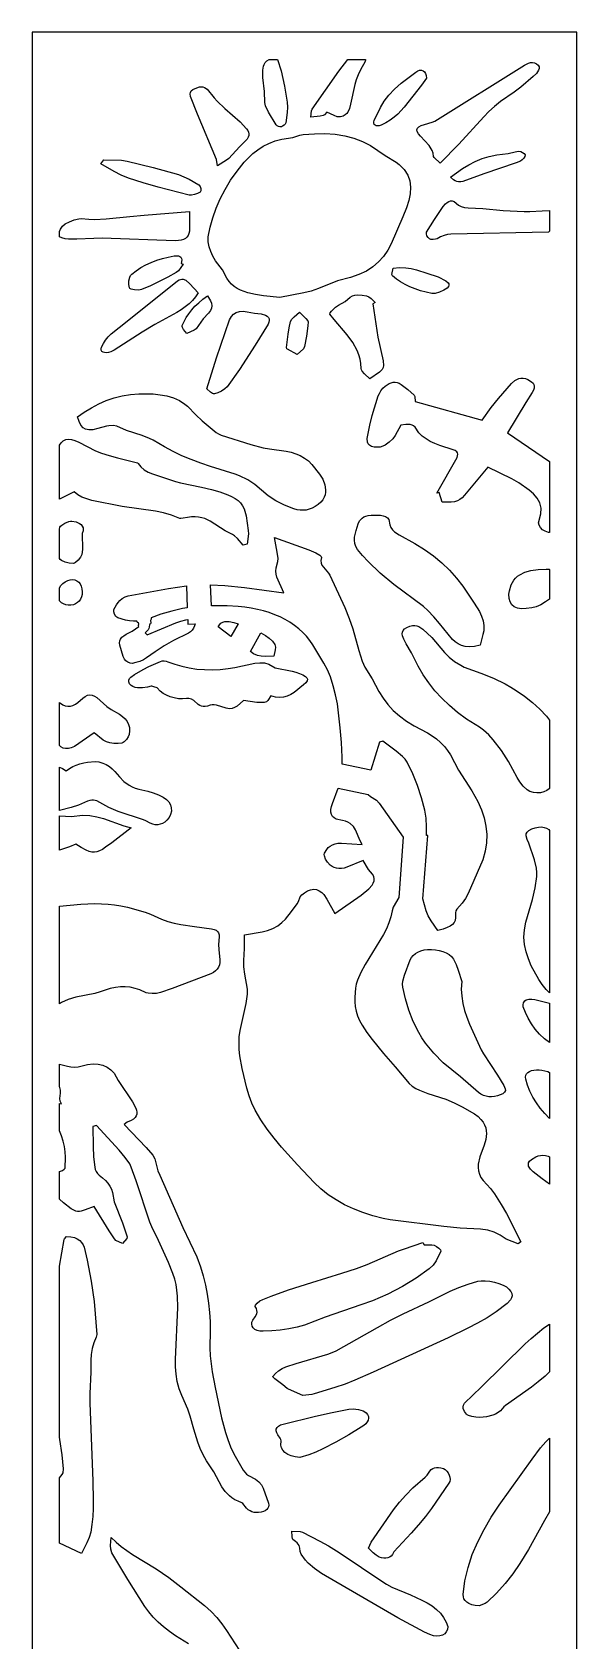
# Model space of a CAD drawing. Extents: x 0 to 400, y 0 to 2000.
# Drawn here: x 0 to 400, y 817 to 2000 of the extents above; entities that cross this region are included whole.
import ezdxf

# ---------------------------------------------------------------- set-up
doc = ezdxf.new("R2010")
doc.units = 0
doc.layers.add('CUT', color=1, linetype='Continuous')
doc.layers.add('OUTLINE', color=7, linetype='Continuous')

msp = doc.modelspace()

# ---------------------------------------------------------------- linework, layer by layer
at = {"layer": 'CUT'}
for points in [[(183.96, 1930.78), (182.99, 1930.39), (181.92, 1930.41), (180.79, 1930.73), (179.83, 1931.25), (179.23, 1931.89), (173.62, 1941.18), (171.45, 1945.92), (170.88, 1948.36), (170.64, 1956.29), (169.34, 1966.78), (169.37, 1972.13), (169.83, 1974.9), (170.34, 1976.27), (171.17, 1977.59), (172.42, 1978.84), (174.17, 1980), (180.22, 1980), (182.78, 1971.7), (185.35, 1960.2), (187.31, 1948.55), (187.48, 1944.81), (187.25, 1940.99), (186.26, 1933.25), (185.86, 1932.44), (185.01, 1931.54)], [(213.68, 1938.64), (211.45, 1938.18), (204.67, 1937.46), (205.09, 1942.09), (205.73, 1943.51), (225.22, 1971.22), (231.71, 1980), (244.91, 1980), (244.89, 1979.65), (244.55, 1978.35), (241.05, 1972.29), (239.31, 1968.66), (237.96, 1965.04), (236.91, 1961.43), (233.88, 1947.04), (233.09, 1943.99), (231.89, 1941.29), (230.98, 1940.14), (229.8, 1939.15), (228.28, 1938.37), (226.36, 1937.8), (225.24, 1937.7), (224.08, 1937.86), (221.67, 1938.69), (216.33, 1941.08), (214.58, 1939.11)], [(291.48, 1916.78), (285.27, 1923.46), (283.78, 1925.34), (282.87, 1926.92), (282.58, 1928.25), (282.93, 1929.39), (283.96, 1930.39), (285.69, 1931.31), (288.17, 1932.19), (293.7, 1933.72), (295.78, 1934.62), (361.63, 1975.72), (364.56, 1977.19), (366.04, 1977.62), (367.53, 1977.73), (369.02, 1977.46), (370.51, 1976.73), (371.67, 1975.7), (372.25, 1974.58), (372.33, 1973.4), (371.99, 1972.18), (370.38, 1969.72), (368.06, 1967.43), (358.85, 1959.57), (354, 1955.82), (344.01, 1948.94), (339.56, 1945.38), (335.47, 1941.68), (331.65, 1937.87), (313.47, 1917.79), (299.74, 1903.65), (295.21, 1907.79), (294.84, 1908.71), (294.55, 1911), (293.84, 1913.08)], [(253.7, 1931.05), (252.65, 1931.19), (251.8, 1931.57), (251.2, 1932.18), (250.88, 1932.99), (250.9, 1933.97), (251.29, 1935.1), (255.87, 1944.58), (258.55, 1949.23), (261.84, 1953.67), (266.18, 1958.15), (271.1, 1962.45), (281.73, 1970.69), (283.13, 1971.52), (284.51, 1971.95), (285.85, 1971.97), (287.06, 1971.59), (288.1, 1970.82), (288.91, 1969.67), (289.43, 1968.14), (289.6, 1966.24), (286.01, 1960.98), (273.11, 1944.96), (268.48, 1939.78), (265.94, 1937.42), (262.93, 1935.23), (259.65, 1933.27), (256.25, 1931.63), (254.91, 1931.19)], [(116.88, 1956.77), (118.04, 1957.76), (119.78, 1958.7), (122.85, 1959.7), (124.2, 1959.84), (125.43, 1959.76), (126.56, 1959.44), (128.51, 1958.14), (133.59, 1951.78), (135.91, 1949.2), (141.45, 1943.85), (152.77, 1933.97), (157.33, 1928.98), (158.29, 1927.75), (158.91, 1926.52), (159.19, 1925.27), (159.1, 1924.01), (158.67, 1922.71), (157.87, 1921.38), (156.71, 1920), (152.31, 1915.81), (144.36, 1907.19), (142.65, 1905.8), (136.02, 1901.65), (135.25, 1906.5), (121.37, 1939.62), (116.15, 1952.6), (115.91, 1954.68), (116.2, 1955.74)], [(242.53, 1919.67), (248.47, 1916.65), (259.21, 1909.31), (267.36, 1904.33), (269.64, 1902.64), (273.32, 1898.97), (275.87, 1894.97), (277.38, 1890.66), (277.95, 1886.07), (277.65, 1881.23), (276.59, 1876.18), (274.84, 1870.94), (272.2, 1864.3), (263.65, 1844.5), (261.13, 1839.63), (258.07, 1835.16), (254.45, 1831.12), (250.24, 1827.52), (245.43, 1824.39), (239.98, 1821.75), (233.87, 1819.6), (224.18, 1817.19), (210.25, 1811.48), (207.54, 1810.46), (204.8, 1809.65), (199.55, 1808.44), (181.97, 1804.91), (169.9, 1806.2), (163.94, 1807.1), (158.26, 1808.41), (153.03, 1810.34), (150.64, 1811.59), (148.42, 1813.06), (146.4, 1814.77), (144.6, 1816.76), (143.03, 1819.04), (139.73, 1825.18), (134.72, 1831.89), (132.63, 1835.39), (131.11, 1838.75), (129.86, 1842.26), (129.16, 1845.85), (129.27, 1849.47), (130.71, 1856.54), (132.65, 1863.57), (135.1, 1870.56), (138.08, 1877.49), (141.62, 1884.35), (145.73, 1891.14), (150.44, 1897.84), (155.78, 1904.43), (158.77, 1907.67), (162.06, 1910.73), (165.66, 1913.55), (169.59, 1916.08), (173.85, 1918.25), (178.47, 1920.02), (183.45, 1921.3), (191.37, 1922.54), (196.56, 1924.18), (199.14, 1924.72), (207.25, 1925.38), (215.02, 1925.45), (222.44, 1924.93), (229.51, 1923.81), (236.21, 1922.06)], [(115.18, 1880.29), (92.56, 1886.16), (81.49, 1889.3), (70.69, 1892.69), (65.28, 1894.9), (60.23, 1897.56), (50.42, 1903.19), (52.52, 1906.27), (65.71, 1905.82), (69.83, 1905.2), (88.76, 1900.59), (107.41, 1895.27), (111.47, 1893.77), (115.3, 1891.92), (122.43, 1887.66), (123.29, 1886.56), (123.75, 1884.96), (123.77, 1883.42), (123.31, 1882.48), (121.42, 1881.48), (119.19, 1880.68), (117, 1880.22)], [(361.82, 1908.66), (361.07, 1907.34), (359.94, 1906.1), (358.66, 1905.23), (355.39, 1903.89), (331.67, 1895.82), (316.41, 1890.34), (314.71, 1890.01), (313.2, 1889.95), (311.84, 1890.17), (310.59, 1890.65), (309.41, 1891.37), (307.16, 1893.49), (316.06, 1899.73), (320.67, 1902.5), (325.44, 1904.96), (330.43, 1907.04), (335.67, 1908.71), (341.22, 1909.89), (349.65, 1910.9), (354.78, 1912.15), (357.28, 1912.46), (358.78, 1912.24), (360.24, 1911.62), (361.4, 1910.74), (361.99, 1909.76)], [(305.05, 1851.16), (302.49, 1850.54), (299.95, 1849.57), (297.41, 1848.18), (296.15, 1847.73), (294.48, 1847.55), (292.88, 1847.64), (291.82, 1848.01), (290.77, 1849.09), (289.92, 1850.38), (289.5, 1851.72), (289.72, 1852.93), (292.47, 1857.67), (295.42, 1862.4), (301.78, 1871.76), (303.64, 1873.87), (304.77, 1874.78), (305.99, 1875.48), (307.27, 1875.89), (308.56, 1875.92), (309.84, 1875.49), (313, 1872.93), (315.18, 1871.84), (317.58, 1871.15), (320.14, 1870.77), (330.97, 1870.26), (346.01, 1868.96), (361.3, 1868.05), (365.62, 1868.09), (374.51, 1868.78), (380, 1868.98), (380, 1853.59), (379.6, 1853.49), (379.27, 1852.91), (307.6, 1851.5)], [(112.56, 1848.26), (111.15, 1847.52), (109.44, 1847.02), (107.43, 1846.75), (105.11, 1846.71), (51.39, 1848.45), (45.2, 1848.39), (32.74, 1847.81), (26.59, 1847.72), (24.2, 1848.02), (21.75, 1848.72), (20, 1849.59), (20, 1853.54), (20.76, 1855.18), (22.31, 1857.33), (24.26, 1859), (27.31, 1860.61), (30.78, 1861.95), (34.27, 1862.78), (35.88, 1862.93), (41.54, 1862.42), (45.78, 1862.29), (54.36, 1862.67), (71.76, 1864.55), (82.28, 1865.52), (115.53, 1868.17), (115.64, 1857.16), (115.44, 1853.71), (115.12, 1851.96), (114.54, 1850.48), (113.69, 1849.25)], [(75.08, 1810.55), (72.62, 1811.15), (71.81, 1811.56), (71.43, 1812.02), (71.01, 1814.54), (71.04, 1817.31), (71.7, 1819.93), (72.32, 1821.06), (73.16, 1822), (76.4, 1824.6), (79.87, 1826.92), (83.55, 1828.96), (87.42, 1830.75), (91.44, 1832.29), (95.6, 1833.59), (99.87, 1834.66), (104.23, 1835.52), (105.96, 1835.68), (107.35, 1835.54), (108.42, 1835.13), (109.18, 1834.48), (109.64, 1833.61), (109.81, 1832.56), (109.33, 1830.03), (110.86, 1829.49), (107.34, 1824.54), (105.8, 1823.33), (99.54, 1819.96), (86.78, 1813.62), (80.27, 1810.76), (79.22, 1810.48), (77.93, 1810.36)], [(302.3, 1810.29), (299.22, 1808.88), (296.09, 1807.98), (294.72, 1807.81), (293.57, 1807.88), (285.2, 1809.96), (281.24, 1811.25), (277.47, 1812.74), (273.9, 1814.44), (270.56, 1816.35), (267.48, 1818.5), (264.68, 1820.9), (264.24, 1821.94), (265.08, 1826.59), (269.87, 1826.96), (274.31, 1826.79), (278.45, 1826.21), (282.36, 1825.29), (289.79, 1822.9), (298.25, 1820.03), (303.82, 1817.29), (305.61, 1815.81), (306.06, 1814.96), (306.11, 1814.02), (305.68, 1813.01), (304.7, 1811.91)], [(90.01, 1785.04), (80.76, 1779.35), (60.18, 1766.25), (57.65, 1764.97), (55.98, 1764.48), (54.46, 1764.29), (53.12, 1764.39), (52.03, 1764.75), (51.22, 1765.36), (50.74, 1766.2), (50.65, 1767.25), (51, 1768.49), (52.27, 1771.04), (53.89, 1773.58), (55.84, 1775.98), (58.11, 1778.14), (69.76, 1787.62), (106.64, 1817.15), (107.83, 1817.84), (108.94, 1818.29), (109.97, 1818.49), (110.95, 1818.45), (112.78, 1817.72), (115.83, 1815), (122.01, 1808.49), (119.99, 1805.47), (117.7, 1802.75), (115.17, 1800.29), (112.41, 1798.04), (109.45, 1795.97), (106.31, 1794.03)], [(113.18, 1790.22), (115.02, 1793.04), (117.13, 1795.79), (119.55, 1798.48), (122.29, 1801.09), (125.38, 1803.63), (128.84, 1806.09), (131.04, 1802.43), (131.66, 1800.66), (131.89, 1798.9), (131.65, 1797.13), (130.89, 1795.32), (129.55, 1793.46), (125.51, 1789.31), (122.22, 1784.38), (120.35, 1782.01), (119.01, 1780.96), (113.67, 1778.44), (111.22, 1781.51), (110.3, 1783.01), (110.14, 1783.72), (110.25, 1784.41)], [(251.85, 1801.33), (250.27, 1800.23), (253.78, 1775.7), (257.74, 1758.39), (258.06, 1755.07), (257.8, 1753.43), (257.03, 1752), (255.15, 1750.15), (248.1, 1745.13), (243.95, 1748.9), (242.24, 1750.83), (241.75, 1751.83), (241.59, 1752.86), (241.47, 1756.37), (240.91, 1759.71), (239.98, 1762.91), (238.71, 1765.98), (235.39, 1771.83), (231.37, 1777.43), (221.7, 1788.83), (218.68, 1792.71), (218.8, 1793.65), (219.76, 1795.02), (222.66, 1797.81), (224.94, 1799.32), (229.79, 1802.12), (233.47, 1805.27), (235.24, 1806.24), (237.01, 1806.76), (238.78, 1806.91), (242.25, 1806.58), (245.55, 1806.07), (247.36, 1805.46), (248.92, 1804.23)], [(152.14, 1794.7), (154.84, 1794.85), (158.01, 1794.47), (163.27, 1793.31), (168.26, 1792.95), (171.42, 1791.9), (172.59, 1791.15), (173.45, 1790.25), (173.97, 1789.21), (174.12, 1788.04), (173.89, 1786.72), (173.25, 1785.27), (170.25, 1780.15), (163.87, 1770.01), (152.15, 1752.07), (143.23, 1739.38), (141.5, 1737.68), (139.12, 1736.15), (136.45, 1734.92), (133.79, 1734.13), (133.11, 1734.13), (132.39, 1734.39), (130.92, 1735.41), (128.38, 1737.69), (135.36, 1760.69), (145.03, 1788.42), (146.36, 1790.88), (147.96, 1792.74), (149.87, 1794)], [(201.49, 1776.61), (199.96, 1768.82), (199.15, 1767.33), (194.61, 1762.92), (187.42, 1766.87), (187.07, 1767.2), (186.72, 1768.13), (187.94, 1777.96), (188.7, 1782.63), (189.79, 1787.3), (190.77, 1789.02), (192.48, 1790.73), (196.43, 1794.14), (201.01, 1789.39), (202.4, 1787.73), (202.67, 1787.05), (202.5, 1784.06)], [(372.82, 1653.92), (370.91, 1657.35), (368.24, 1660.49), (364.98, 1663.4), (357.38, 1668.75), (352.18, 1671.76), (334.54, 1680.16), (317.55, 1659.54), (315.81, 1657.71), (314.13, 1656.35), (312.33, 1655.4), (310.29, 1654.8), (307.83, 1654.49), (301.09, 1654.54), (298.82, 1661.51), (297.11, 1661.06), (312.04, 1687.44), (312.67, 1689.79), (312.46, 1690.75), (311.84, 1691.6), (310.77, 1692.36), (309.22, 1693.06), (299.48, 1696.09), (295.84, 1697.51), (292.41, 1699.13), (289.25, 1700.99), (286.44, 1703.12), (284.01, 1705.57), (281.18, 1709.58), (280.15, 1710.48), (278.96, 1711.12), (277.62, 1711.51), (274.5, 1711.66), (270.84, 1711.15), (266.68, 1703.44), (264.83, 1701.05), (262.27, 1698.52), (259.21, 1696.35), (257.47, 1695.55), (255.56, 1695.01), (253.47, 1694.8), (251.2, 1694.98), (249.21, 1695.53), (247.79, 1696.37), (246.85, 1697.45), (246.31, 1698.68), (246.08, 1701.35), (247.89, 1710.99), (249.78, 1718.18), (254.19, 1732.57), (254.99, 1734.48), (256.16, 1736.4), (257.64, 1738.23), (259.36, 1739.88), (262.14, 1741.7), (263.61, 1742.28), (265.11, 1742.62), (266.62, 1742.68), (268.11, 1742.44), (269.58, 1741.89), (270.99, 1741.01), (275.91, 1737.2), (280.48, 1733.16), (281.04, 1732.19), (281.34, 1728.5), (330.45, 1714.66), (337.09, 1724.06), (342.45, 1730.8), (352, 1741.76), (354.56, 1744), (355.97, 1744.78), (357.44, 1745.31), (358.99, 1745.58), (360.59, 1745.57), (362.25, 1745.28), (363.95, 1744.67), (366.85, 1742.98), (367.84, 1742), (368.5, 1740.9), (368.8, 1739.69), (368.72, 1738.34), (368.23, 1736.85), (367.32, 1735.2), (362.51, 1727.68), (348.99, 1705.53), (380, 1684.39), (380, 1632.1), (379.1, 1632.23), (376.83, 1633.05), (374.85, 1634.24), (373.27, 1635.74), (372.24, 1637.47), (371.86, 1639.35), (373.67, 1645.95), (373.79, 1650.14)], [(205.73, 1650.04), (203.51, 1649.22), (201.27, 1648.7), (199.02, 1648.49), (196.76, 1648.57), (194.5, 1648.91), (192.25, 1649.52), (185.33, 1652.17), (179.02, 1655.37), (173.3, 1659.13), (163.53, 1667.43), (158.3, 1670.91), (152.37, 1673.85), (149.1, 1675.11), (130.91, 1680.7), (123.75, 1683.14), (116.76, 1685.77), (109.98, 1688.61), (103.42, 1691.7), (97.13, 1695.09), (88.79, 1700.18), (86.24, 1701.39), (80.73, 1703.45), (69.33, 1707.19), (62.27, 1710.26), (59.43, 1710.81), (56.34, 1710.72), (54.65, 1710.41), (48.28, 1708.55), (44.58, 1707.76), (41.61, 1707.57), (39.25, 1708.04), (37.37, 1709.2), (35.84, 1711.08), (34.55, 1713.74), (33.36, 1717.21), (38.28, 1720.74), (43.45, 1723.95), (48.84, 1726.79), (54.43, 1729.23), (60.2, 1731.23), (66.11, 1732.75), (72.14, 1733.75), (78.27, 1734.19), (83.49, 1734.22), (88.73, 1734.01), (93.9, 1733.49), (98.92, 1732.56), (103.7, 1731.16), (108.15, 1729.19), (112.18, 1726.58), (114.01, 1725.02), (120.09, 1718.65), (124.89, 1714.25), (135.06, 1705.76), (136.79, 1704.62), (138.83, 1703.69), (160.65, 1696.93), (169.61, 1694.5), (174.36, 1693.59), (186.56, 1691.97), (190.11, 1691.15), (193.57, 1690.07), (196.88, 1688.67), (199.99, 1686.93), (202.84, 1684.78), (205.39, 1682.2), (211.12, 1675.08), (213.37, 1671.34), (214.89, 1667.3), (215.5, 1663.6), (215.48, 1661.74), (215.17, 1659.9), (214.53, 1658.06), (213.5, 1656.25), (212.03, 1654.46), (210.07, 1652.7), (207.92, 1651.2)], [(46.49, 1692.29), (50.8, 1690.53), (56.58, 1688.7), (62.55, 1687.08), (77.37, 1683.39), (77.86, 1683.01), (79.77, 1680.38), (82.23, 1678.27), (85.1, 1676.59), (88.3, 1675.22), (105.37, 1669.57), (108.99, 1668.6), (124.32, 1665.63), (131.81, 1663.82), (137.81, 1661.99), (143.74, 1659.88), (146.5, 1658.66), (149, 1657.3), (151.18, 1655.77), (152.97, 1654.04), (154.48, 1651.91), (155.63, 1649.56), (157.08, 1644.43), (158.68, 1633.6), (158.83, 1631.2), (157.88, 1623.71), (154.97, 1622.86), (150.76, 1627.66), (148.49, 1629.85), (147.19, 1630.76), (141.79, 1633.45), (130.73, 1640.53), (126.7, 1642.38), (124.51, 1643.06), (122.18, 1643.52), (119.68, 1643.75), (116.99, 1643.69), (114.09, 1643.32), (110.95, 1642.61), (109.24, 1642.4), (108.4, 1642.48), (102.27, 1644.99), (96.53, 1646.67), (90.56, 1647.9), (66.15, 1651.29), (43.82, 1655.81), (40.01, 1656.83), (36.52, 1658.14), (33.44, 1659.82), (30.88, 1661.98), (20, 1656.67), (20, 1696.38), (21.24, 1698.1), (22.85, 1699.56), (24.62, 1700.45), (26.61, 1700.78), (28.85, 1700.56), (31.41, 1699.81), (34.33, 1698.54)], [(266.05, 1632.79), (269.63, 1630.38), (281.14, 1624.18), (288.22, 1619.71), (294.83, 1614.93), (300.94, 1609.83), (306.57, 1604.43), (311.71, 1598.72), (316.35, 1592.73), (324.58, 1580.3), (328.54, 1574.01), (330.12, 1570.73), (331.25, 1567.32), (331.79, 1563.76), (331.6, 1560.01), (331.06, 1557.25), (328.93, 1549.33), (324.79, 1548.43), (321.17, 1548.12), (318, 1548.36), (315.23, 1549.08), (312.8, 1550.22), (310.64, 1551.71), (308.71, 1553.51), (299.06, 1565.33), (294.96, 1570.13), (290.62, 1574.79), (287.32, 1577.75), (265.59, 1593.98), (255.52, 1602.27), (246.69, 1610.76), (242.64, 1615.19), (238.93, 1619.76), (237.65, 1621.91), (236.94, 1624.15), (236.7, 1626.46), (236.84, 1628.83), (237.92, 1633.66), (239.44, 1638.48), (240.49, 1640.81), (242.26, 1642.8), (243.48, 1643.6), (244.98, 1644.23), (246.78, 1644.68), (248.9, 1644.9), (253.66, 1645), (255.88, 1644.88), (257.89, 1644.55), (259.61, 1643.96), (260.96, 1643.04), (261.87, 1641.73), (262.6, 1637.77), (263.4, 1635.87), (264.57, 1634.23)], [(27.22, 1609.72), (24.17, 1610.48), (21.58, 1611.66), (20.59, 1612.39), (20, 1613.08), (20, 1634.61), (20.41, 1636.06), (20.84, 1636.79), (21.65, 1637.56), (24.04, 1639.08), (26.8, 1640.23), (28.08, 1640.54), (29.17, 1640.61), (32.17, 1640.07), (34.85, 1638.87), (35.93, 1638), (36.78, 1636.94), (37.33, 1635.69), (37.54, 1634.24), (37.45, 1633.34), (36.8, 1631.47), (36.97, 1619.61), (36.5, 1615.97), (35.57, 1613.96), (33.86, 1611.82), (31.9, 1610.13), (31, 1609.63), (30.22, 1609.44)], [(155.81, 1591.78), (184.7, 1587.87), (179.72, 1599.37), (179.18, 1601.5), (178.96, 1603.74), (179.15, 1606.14), (180.4, 1610.89), (180.56, 1613.13), (180.01, 1617.84), (177.87, 1628.53), (203.26, 1619.51), (208.31, 1617.16), (211.18, 1615.42), (212.24, 1614.5), (212.49, 1613.69), (211.98, 1611.6), (212.15, 1609.76), (212.85, 1608.11), (213.91, 1606.6), (217.7, 1602.29), (218.63, 1600.74), (229.59, 1577.06), (232.84, 1569.03), (235.42, 1561.26), (239.84, 1545.48), (242.39, 1537.67), (244.43, 1533.25), (249.62, 1524.69), (254.6, 1515.18), (257.67, 1510.32), (261.21, 1505.75), (265.23, 1501.44), (269.78, 1497.39), (274.88, 1493.6), (280.57, 1490.06), (290.43, 1484.88), (293.83, 1482.75), (297.04, 1480.39), (300.01, 1477.79), (302.72, 1474.97), (305.15, 1471.95), (307.25, 1468.73), (313.15, 1457.49), (322.93, 1442.19), (327.3, 1434.37), (329.91, 1428.42), (331.91, 1422.42), (333.25, 1416.36), (333.88, 1410.25), (333.75, 1404.07), (332.8, 1397.84), (330.97, 1391.56), (320.33, 1366.68), (318.3, 1363.09), (315.8, 1359.6), (311.86, 1355.18), (311.27, 1353.94), (310.94, 1352.64), (310.86, 1349.04), (310.56, 1347.07), (309.89, 1345.43), (308.76, 1344.03), (307.08, 1342.82), (304.77, 1341.72), (301.75, 1340.67), (297.94, 1339.6), (293.09, 1346.74), (290.88, 1350.37), (289.29, 1354.14), (286.94, 1362.78), (290.53, 1409.33), (289.49, 1409.41), (289.71, 1415.81), (289.41, 1422.06), (288.36, 1428.17), (285.93, 1437.17), (283.02, 1446.09), (279.53, 1454.84), (275.36, 1463.34), (273.89, 1465.53), (272.02, 1467.59), (267.45, 1471.42), (257.43, 1478.76), (255.14, 1477.97), (248.81, 1457.53), (227.71, 1461.87), (227.72, 1467.11), (227.2, 1477.89), (226.29, 1488.65), (224.2, 1506.13), (222.87, 1512.85), (221.17, 1519.5), (219.09, 1526.03), (216.88, 1531.21), (214.15, 1536.24), (206.23, 1549.61), (203.94, 1552.85), (201.43, 1555.9), (198.71, 1558.75), (195.78, 1561.41), (192.65, 1563.88), (189.32, 1566.15), (185.8, 1568.22), (182.09, 1570.1), (178.2, 1571.78), (174.12, 1573.26), (169.88, 1574.55), (165.47, 1575.64), (160.89, 1576.53), (156.16, 1577.22), (151.28, 1577.71), (143.15, 1578.2), (134.98, 1578.35), (131.67, 1578.25), (131.01, 1593.8), (141.43, 1593.33)], [(23.03, 1579.64), (21.52, 1580.5), (20.22, 1581.59), (20, 1581.87), (20, 1591.61), (21.09, 1593.14), (22.6, 1594.71), (24.28, 1596.02), (26.08, 1596.98), (27.92, 1597.51), (29.76, 1597.61), (31.42, 1597.33), (32.89, 1596.68), (34.16, 1595.67), (35.19, 1594.34), (35.97, 1592.7), (36.48, 1590.76), (36.71, 1588.55), (36.61, 1586.59), (36.21, 1584.8), (35.52, 1583.21), (34.57, 1581.81), (33.35, 1580.65), (31.9, 1579.74), (30.23, 1579.09), (28.36, 1578.74), (26.5, 1578.72), (24.71, 1579.03)], [(361.83, 1602.93), (366.33, 1604.19), (371.55, 1604.97), (377.5, 1605.35), (379.74, 1605.15), (380, 1605.06), (380, 1583.24), (377.13, 1581.14), (373.66, 1579.08), (370.23, 1577.55), (367.05, 1576.69), (362.83, 1576.21), (359.27, 1576.19), (356.34, 1576.66), (354.01, 1577.62), (352.24, 1579.1), (351.02, 1581.11), (350.31, 1583.66), (350.08, 1586.78), (350.46, 1589.3), (351.75, 1593.68), (353.74, 1597.22), (355, 1598.7), (356.44, 1600), (358.06, 1601.13)], [(79.05, 1537.41), (76.21, 1536.54), (73.37, 1535.93), (71.9, 1536.08), (70.28, 1536.8), (68.81, 1537.86), (67.8, 1539.01), (66.77, 1541.1), (64.25, 1549.46), (64.14, 1551.02), (64.35, 1552.48), (64.92, 1553.84), (65.86, 1555.12), (67.18, 1556.31), (68.9, 1557.42), (73.48, 1559.75), (78.27, 1563.07), (78.04, 1563.93), (78.3, 1565.08), (78.12, 1565.49), (77.2, 1566.22), (76.94, 1566.96), (74.29, 1566.98), (71.35, 1567.29), (68.48, 1567.85), (62.94, 1569.51), (62.21, 1569.9), (61.53, 1570.5), (60.44, 1572.11), (59.88, 1573.92), (60.05, 1575.48), (61.92, 1579.04), (63.08, 1580.72), (64.47, 1582.28), (66.14, 1583.66), (68.16, 1584.83), (70.58, 1585.74), (100.21, 1590.95), (113.22, 1592.89), (113.91, 1576.71), (110.49, 1576.21), (102.44, 1574.46), (94.47, 1572.12), (87.37, 1569.4), (87.41, 1568.52), (86.91, 1567.44), (87.25, 1565.81), (86.82, 1565.04), (86.08, 1564.65), (85.99, 1562.69), (85.72, 1561.54), (85.28, 1560.73), (83.07, 1558.42), (84.53, 1557.03), (105.59, 1565.77), (109.12, 1567.04), (112.72, 1568.1), (114.28, 1568.22), (114.42, 1564.86), (119.76, 1565.09), (119.31, 1563.51), (118.46, 1561.83), (117.37, 1560.28), (116.2, 1559.14), (114.69, 1558.12), (103.86, 1552.84), (96.91, 1548.86), (90.33, 1544.53), (84.01, 1539.96), (81.71, 1538.56)], [(145.98, 1555.84), (136.56, 1562.91), (137.5, 1564.37), (138.64, 1565.46), (139.97, 1566.2), (141.44, 1566.64), (143.02, 1566.8), (144.68, 1566.72), (148.1, 1565.95), (151.2, 1564.93)], [(279.28, 1563.81), (281.02, 1563.89), (282.59, 1563.6), (284.05, 1563), (286.88, 1561.01), (293.52, 1554.88), (302.89, 1544.05), (306.31, 1540.58), (310.19, 1537.38), (314.74, 1534.54), (317.34, 1533.3), (329.53, 1528.8), (338.71, 1525.08), (347.42, 1520.89), (351.51, 1518.58), (355.36, 1516.11), (361.51, 1511.77), (367.41, 1507.22), (372.91, 1502.36), (377.85, 1497.13), (380, 1494.23), (380, 1444.1), (379.79, 1443.77), (378.09, 1442.44), (375.9, 1441.47), (373.4, 1440.89), (370.74, 1440.73), (368.09, 1441.01), (365.62, 1441.78), (363.48, 1443.06), (360.58, 1445.82), (358.16, 1448.89), (356.11, 1452.14), (349.81, 1463.87), (344.68, 1472.01), (338.69, 1479.76), (335.27, 1483.45), (331.54, 1486.99), (328.65, 1489.12), (318.92, 1494.86), (312.43, 1499.8), (306.41, 1504.95), (300.88, 1510.3), (295.83, 1515.87), (291.26, 1521.66), (287.17, 1527.66), (283.56, 1533.89), (278.68, 1543.72), (274.59, 1550.29), (272.86, 1553.66), (271.97, 1556.3), (271.8, 1557.63), (271.95, 1558.94), (272.48, 1560.2), (273.49, 1561.37), (275.07, 1562.43), (277.29, 1563.34)], [(178.55, 1545.82), (177.46, 1541.34), (171.11, 1541.09), (168.09, 1541.15), (165.44, 1541.69), (162.66, 1543.07), (160.24, 1544.8), (168.01, 1558.34), (171.31, 1556.48), (174.05, 1554.45), (176.42, 1552.19), (178.31, 1549.75), (178.82, 1547.94)], [(84.79, 1518.39), (80.92, 1517.95), (77.22, 1517.98), (75.54, 1518.29), (74.01, 1518.87), (72.67, 1519.75), (71.56, 1520.99), (70.88, 1522.44), (70.9, 1523.74), (71.47, 1524.89), (72.45, 1525.92), (75.09, 1527.71), (81.57, 1531.58), (85.71, 1533.67), (94.35, 1537.47), (95.56, 1537.77), (97, 1537.79), (98.46, 1537.59), (99.7, 1537.22), (104.79, 1535.35), (110.01, 1533.82), (115.35, 1532.65), (120.83, 1531.83), (126.43, 1531.38), (132.17, 1531.29), (138.03, 1531.57), (144.03, 1532.22), (148.89, 1533.05), (163.5, 1536.09), (167.16, 1536.48), (170.62, 1536.31), (173.84, 1535.41), (178.48, 1532.78), (190.94, 1530.13), (193.72, 1529.45), (196.35, 1528.57), (198.89, 1527.44), (200.7, 1526.4), (201.78, 1525.37), (202.16, 1524.29), (201.86, 1523.11), (200.91, 1521.76), (199.32, 1520.19), (192.33, 1514.67), (189.88, 1513.16), (187.32, 1511.97), (184.61, 1511.19), (181.72, 1510.91), (178.59, 1511.21), (175.19, 1512.18), (173.17, 1508.76), (172, 1507.78), (170.4, 1507.24), (168.16, 1507.09), (165.03, 1507.3), (155.19, 1508.58), (150.56, 1504.58), (148.64, 1503.43), (146.78, 1502.8), (144.81, 1502.67), (142.58, 1502.98), (135.29, 1505.24), (133.68, 1505.5), (132.11, 1505.52), (130.81, 1505.22), (128.81, 1504.51), (127.09, 1504.17), (125.59, 1504.18), (124.27, 1504.49), (123.08, 1505.04), (121.99, 1505.81), (118.67, 1508.78), (116.97, 1509.57), (115.11, 1510.05), (113.39, 1510.09), (110.44, 1509.85), (107.37, 1510.01), (104.29, 1510.52), (101.32, 1511.36), (98.56, 1512.49), (96.12, 1513.87), (94.1, 1515.49), (91.86, 1517.95), (89.33, 1518.82), (87.97, 1519.11), (87.27, 1519.1)], [(47.51, 1510.84), (54.81, 1504.32), (57.9, 1502.09), (64.05, 1498.67), (66.39, 1497.01), (68.31, 1495.2), (69.79, 1493.24), (70.83, 1491.12), (71.42, 1488.84), (71.57, 1486.4), (71.26, 1483.79), (70.56, 1481.89), (69.28, 1479.93), (67.63, 1478.29), (66.74, 1477.71), (65.84, 1477.36), (63.05, 1476.96), (60.06, 1477.02), (57.11, 1477.48), (54.48, 1478.27), (52.15, 1479.5), (45.61, 1485.03), (30.96, 1474.94), (28.7, 1473.9), (26.56, 1473.36), (24.56, 1473.3), (22.71, 1473.73), (21.02, 1474.64), (20, 1475.57), (20, 1507.24), (22.39, 1505.61), (24.23, 1504.86), (26.12, 1504.53), (28.01, 1504.61), (29.9, 1505.07), (31.75, 1505.92), (33.54, 1507.12), (37.13, 1510.43), (38.93, 1511.7), (40.67, 1512.48), (42.38, 1512.77), (44.07, 1512.6), (45.77, 1511.95)], [(56.17, 1430.1), (47.54, 1434.89), (45.06, 1435.38), (43.69, 1435.34), (42.21, 1435.08), (40.62, 1434.59), (33.93, 1431.72), (28.63, 1430.03), (20, 1427.79), (20, 1459.61), (22.14, 1458.58), (24.89, 1456.9), (27.29, 1458.63), (29.8, 1460.05), (32.4, 1461.2), (35.09, 1462.09), (37.84, 1462.77), (40.64, 1463.25), (46.32, 1463.73), (49.04, 1463.5), (51.78, 1462.72), (54.38, 1461.57), (56.67, 1460.23), (58.83, 1458.53), (60.72, 1456.59), (64.16, 1452.46), (67.4, 1449.18), (71.2, 1446.46), (73.35, 1445.33), (75.68, 1444.35), (78.22, 1443.54), (84.99, 1441.94), (88.9, 1440.71), (92.67, 1439.23), (96.23, 1437.56), (98.57, 1436.01), (100.34, 1434.13), (101.54, 1432), (102.17, 1429.71), (102.22, 1427.34), (101.69, 1424.98), (100.59, 1422.73), (98.91, 1420.67), (97.34, 1419.34), (95.68, 1418.35), (93.95, 1417.7), (92.17, 1417.38), (90.37, 1417.39), (88.55, 1417.73), (86.74, 1418.39), (83.38, 1420.22), (81.63, 1420.91), (63.15, 1427.12)], [(218.81, 1387.74), (216.94, 1389.72), (215.43, 1392.04), (214.6, 1394.41), (214.54, 1395.52), (214.77, 1396.54), (216.33, 1399.26), (217.46, 1400.54), (218.85, 1401.69), (220.49, 1402.65), (222.41, 1403.38), (224.6, 1403.8), (227.09, 1403.88), (242.42, 1402.77), (240.89, 1405.41), (237.53, 1413.65), (235.87, 1416.11), (233.49, 1418.23), (231.93, 1419.13), (230.09, 1419.9), (227.92, 1420.52), (223.31, 1421.48), (221.68, 1422.31), (220.5, 1423.45), (219.75, 1424.87), (219.39, 1426.57), (219.4, 1428.5), (219.78, 1430.66), (220.48, 1433.02), (224.79, 1444.11), (246.84, 1439.58), (248.51, 1438.03), (252.87, 1435.32), (254.92, 1433.12), (272.58, 1408.12), (269.17, 1363.83), (265.17, 1356.79), (264.37, 1354.17), (263.48, 1349.63), (262.05, 1345.22), (260.18, 1340.93), (257.97, 1336.73), (244.61, 1314.57), (241.45, 1308.84), (238.91, 1303.06), (238, 1300.15), (237.42, 1297.24), (236.87, 1290.47), (236.94, 1287.08), (237.3, 1283.69), (237.98, 1280.29), (239.01, 1276.86), (240.44, 1273.41), (242.31, 1269.93), (245.79, 1264.56), (249.6, 1259.35), (257.91, 1249.27), (266.6, 1239.34), (276.92, 1227.08), (279.18, 1225.19), (281.71, 1223.54), (284.49, 1222.1), (290.62, 1219.69), (303.78, 1215.57), (309.87, 1212.89), (315.75, 1209.87), (324.81, 1204.72), (327.44, 1202.74), (329.53, 1200.73), (331.14, 1198.68), (332.3, 1196.61), (333.07, 1194.51), (333.48, 1192.39), (333.59, 1190.26), (333.07, 1185.98), (331.86, 1181.7), (328.86, 1173.25), (327.61, 1167.77), (327.49, 1165.25), (327.76, 1162.82), (328.43, 1160.46), (329.55, 1158.13), (331.14, 1155.8), (336.51, 1149.85), (339.47, 1146.1), (344.55, 1138.27), (348.3, 1131.47), (358.78, 1110.76), (356.85, 1109.24), (348.22, 1112.73), (343.68, 1115.62), (339.34, 1117.82), (334.6, 1119.22), (329.18, 1119.95), (314.24, 1120.8), (302.41, 1122.02), (262.89, 1126.8), (257.73, 1127.82), (250.11, 1129.87), (242.84, 1132.24), (235.95, 1134.95), (229.42, 1138.03), (223.27, 1141.49), (217.49, 1145.36), (212.1, 1149.65), (207.09, 1154.4), (194.81, 1167.24), (183.14, 1180.22), (177.69, 1186.84), (172.59, 1193.58), (167.91, 1200.48), (163.7, 1207.57), (161.22, 1212.77), (159.29, 1218.14), (157.73, 1223.59), (154.28, 1238.26), (152.62, 1247.51), (152.11, 1252.15), (151.91, 1256.81), (152.06, 1261.48), (152.64, 1266.18), (157.08, 1286.05), (158.2, 1292.7), (158.24, 1296.35), (156.16, 1307.41), (155.48, 1312.89), (155.49, 1317.61), (155.93, 1326.25), (155.95, 1336.31), (169.02, 1338.55), (172.71, 1339.5), (176.83, 1341.1), (180.35, 1343.08), (183.37, 1345.38), (186, 1347.93), (190.48, 1353.52), (194.62, 1359.29), (195.52, 1360.95), (196.87, 1364.42), (198, 1365.88), (199.88, 1367.33), (202.11, 1368.64), (204.5, 1369.61), (206.86, 1370.05), (208.82, 1369.73), (210.85, 1368.76), (212.7, 1367.41), (214.08, 1365.95), (216.33, 1362.65), (222.32, 1352.11), (241.57, 1365.69), (247.16, 1370.21), (249.65, 1372.93), (250.53, 1374.43), (251.07, 1376), (251.2, 1377.62), (250.86, 1379.27), (249.98, 1380.94), (246.94, 1384.4), (243.16, 1391.15), (231.21, 1386.07), (229.19, 1385.48), (227.22, 1385.17), (225.32, 1385.14), (223.51, 1385.38), (221.81, 1385.9), (220.24, 1386.69)], [(27.34, 1401.15), (22.9, 1399.58), (20, 1398.75), (20, 1423.79), (24.35, 1423.74), (28.83, 1423.52), (36.83, 1424.36), (42.29, 1424.15), (47.48, 1423.28), (52.47, 1421.92), (67.35, 1416.6), (72.6, 1415.01), (58.48, 1404.13), (53.93, 1400.81), (51.59, 1399.26), (49.5, 1398.14), (47.56, 1397.44), (45.7, 1397.14), (43.83, 1397.24), (41.87, 1397.72), (39.73, 1398.58), (36.06, 1400.52), (31.94, 1403.04)], [(361.47, 1340.14), (362.65, 1345.77), (367.55, 1362.47), (369.51, 1370.85), (370.63, 1379.24), (370.66, 1382.31), (370.35, 1385.38), (368.98, 1391.53), (364.87, 1403.68), (363.65, 1406.54), (362.8, 1409.26), (362.88, 1410.57), (363.5, 1411.84), (364.81, 1413.07), (366.96, 1414.27), (369.47, 1415.19), (371.83, 1415.66), (374.01, 1415.71), (376.01, 1415.39), (377.79, 1414.73), (379.35, 1413.77), (380, 1413.17), (380, 1293.65), (377.53, 1296.26), (374.54, 1299.81), (372.02, 1303.5), (366.6, 1313.63), (364.42, 1318.77), (362.72, 1323.97), (361.6, 1329.26), (361.15, 1334.64)], [(133.58, 1340.42), (135.07, 1339.75), (136.17, 1338.89), (136.92, 1337.82), (137.33, 1336.53), (137.43, 1334.99), (136.93, 1329.41), (137.08, 1325.59), (137.78, 1317.95), (137.77, 1316.07), (137.47, 1314.33), (136.87, 1312.73), (135.95, 1311.27), (134.69, 1309.94), (133.08, 1308.74), (131.11, 1307.67), (102.88, 1297.03), (94.23, 1294.01), (91.39, 1293.38), (88.19, 1293.18), (85.11, 1293.45), (83.76, 1293.77), (79.06, 1295.86), (75.51, 1297.07), (71.96, 1297.86), (68.38, 1298.24), (64.76, 1298.21), (61.09, 1297.77), (57.34, 1296.93), (49.8, 1294.44), (45.97, 1293.37), (32.09, 1290.52), (26.52, 1288.76), (21.4, 1286.56), (20, 1285.79), (20, 1357.49), (35.72, 1358.95), (45.93, 1359.34), (50.86, 1359.27), (55.7, 1358.99), (60.47, 1358.49), (65.19, 1357.76), (69.88, 1356.78), (82.85, 1353.05), (86.86, 1351.61), (95.02, 1347.87), (99.6, 1346.23), (104.33, 1344.93), (109.19, 1343.9), (119.18, 1342.43), (131.69, 1340.93)], [(273.41, 1306.8), (277.6, 1317.91), (278.61, 1319.68), (279.9, 1321.27), (281.47, 1322.64), (283.31, 1323.78), (285.42, 1324.66), (287.79, 1325.27), (290.41, 1325.56), (293.32, 1325.59), (296.2, 1325.38), (298.97, 1324.92), (301.6, 1324.2), (304.02, 1323.22), (306.17, 1321.96), (308.01, 1320.41), (309.47, 1318.58), (311.5, 1314.62), (312.97, 1310.47), (315.49, 1302.01), (315.15, 1296.57), (315.44, 1291.24), (316.28, 1286.01), (317.58, 1280.85), (319.26, 1275.77), (321.25, 1270.73), (329.87, 1251.77), (331.48, 1248.86), (341.8, 1233.34), (346.46, 1225.72), (347.5, 1223.18), (347.51, 1221.93), (346.99, 1220.74), (345.79, 1219.64), (343.77, 1218.67), (341.66, 1218.02), (339.54, 1217.58), (337.43, 1217.37), (335.35, 1217.42), (333.32, 1217.74), (331.37, 1218.36), (329.5, 1219.28), (327.74, 1220.54), (314.47, 1231.95), (301.93, 1242.26), (294.91, 1249.32), (288.89, 1256.75), (286.28, 1260.59), (283.94, 1264.51), (279.93, 1272.62), (276.67, 1280.94), (274.09, 1289.41), (272.11, 1297.92), (271.92, 1300.07), (272.13, 1302.28)], [(380, 1286.15), (380, 1257.16), (376.22, 1260.04), (372.59, 1263.46), (369.42, 1267.13), (366.67, 1271), (364.32, 1275.04), (362.32, 1279.21), (360.64, 1283.46), (360.52, 1284.87), (360.92, 1286.46), (361.74, 1287.87), (362.85, 1288.73), (364.7, 1289.1), (366.87, 1289.07), (369.13, 1288.76)], [(22.85, 1184.8), (21.63, 1188.67), (20, 1192.37), (20, 1212.43), (21.64, 1212.28), (20.63, 1214.11), (20.38, 1216.05), (20.84, 1220.1), (20.89, 1222.13), (20.35, 1224.11), (20, 1224.58), (20, 1241.27), (21.08, 1241.05), (25.81, 1239.8), (28.34, 1239.33), (31.1, 1239.21), (33.86, 1239.43), (40.63, 1241.03), (44.68, 1241.47), (48.48, 1241.29), (51.98, 1240.52), (55.12, 1239.17), (57.85, 1237.24), (60.11, 1234.75), (63.25, 1229.24), (73.55, 1213.53), (76.08, 1208.98), (76.66, 1207.52), (76.92, 1206.08), (76.84, 1204.68), (76.4, 1203.35), (75.58, 1202.1), (74.38, 1200.96), (72.76, 1199.96), (69.75, 1198.65), (67.61, 1197.02), (83.65, 1180.09), (88.57, 1174.34), (90.05, 1171.74), (92.32, 1162.95), (93.63, 1159.68), (110.7, 1121.31), (120.83, 1099.6), (123.59, 1092.25), (125.57, 1085.63), (127.24, 1078.98), (128.58, 1072.3), (129.6, 1065.6), (130.31, 1058.88), (130.69, 1052.14), (130.76, 1045.4), (130.38, 1032.79), (130.64, 1026.94), (132.08, 1015.27), (134.29, 1003.62), (139.04, 981.22), (141.89, 970.58), (143.66, 965.31), (145.75, 960.08), (148.19, 954.89), (154.96, 942.98), (157.35, 940), (158.75, 938.85), (163.92, 936.24), (166.55, 934.23), (168.42, 932.04), (169.72, 929.7), (173.68, 918.51), (173.85, 917.19), (173.67, 915.96), (173.17, 914.86), (172.34, 913.88), (171.21, 913.06), (169.78, 912.4), (168.07, 911.92), (166.31, 911.66), (164.61, 911.64), (162.97, 911.84), (161.43, 912.26), (159.98, 912.89), (158.64, 913.75), (157.44, 914.81), (154.8, 918.43), (154.09, 918.88), (151.32, 919.95), (148.88, 921.16), (146.72, 922.5), (144.83, 923.96), (141.68, 927.15), (139.2, 930.62), (133.29, 941.68), (128.07, 949.65), (125.58, 954.2), (123.48, 958.82), (121.69, 963.51), (118.72, 972.99), (116.02, 982.51), (114.25, 987.61), (109.95, 997.69), (108.04, 1002.76), (106.59, 1008.11), (105.72, 1013.46), (105.3, 1018.79), (105.23, 1024.12), (106.88, 1062.42), (106.71, 1070.88), (106.31, 1075.09), (105.63, 1079.26), (104.64, 1083.38), (103.34, 1087.46), (100.13, 1095.57), (92.88, 1111.66), (87.75, 1121.68), (86.32, 1125.07), (76.25, 1155.51), (72.8, 1165.6), (71.66, 1168.04), (68.35, 1172.71), (63.89, 1178.01), (47.28, 1196.22), (44.61, 1195.54), (44.66, 1180.85), (45.05, 1173.23), (45.89, 1165.64), (46.27, 1164.01), (46.93, 1162.36), (47.9, 1160.86), (49.19, 1159.67), (51.69, 1157.83), (53.81, 1155.88), (55.58, 1153.82), (57.02, 1151.65), (58.16, 1149.39), (59, 1147.02), (60.29, 1140.18), (66.22, 1124.61), (69.69, 1114.34), (69.5, 1113.2), (66.27, 1109.38), (61.4, 1111.8), (60.35, 1112.81), (56.46, 1118.87), (45.57, 1136.72), (38.89, 1134.13), (36, 1133.22), (34.64, 1133), (33.31, 1132.99), (32.12, 1133.21), (30.95, 1133.65), (28.66, 1134.99), (22.96, 1139.27), (20, 1141.97), (20, 1162.42), (22.24, 1163.28), (23.58, 1164.09), (24.14, 1164.91), (24.34, 1172.94), (24.15, 1176.93), (23.67, 1180.89)], [(370.28, 1213.01), (367.72, 1217.15), (365.55, 1221.41), (363.81, 1225.81), (362.54, 1230.34), (362.39, 1231.83), (362.6, 1233.14), (363.15, 1234.28), (364.03, 1235.24), (365.21, 1236.02), (366.66, 1236.62), (368.37, 1237.03), (370.31, 1237.25), (372.34, 1237.24), (374.43, 1237), (378.68, 1235.88), (380, 1235.3), (380, 1201.35), (376.44, 1205.05), (373.2, 1208.98)], [(380, 1153.11), (374.55, 1157.13), (368.01, 1162.18), (365.97, 1164.12), (364.62, 1166.32), (364.42, 1167.49), (364.64, 1168.71), (365.37, 1169.95), (366.7, 1171.21), (369.9, 1173.19), (371.59, 1173.84), (373.34, 1174.25), (375.14, 1174.38), (377.01, 1174.24), (378.94, 1173.78), (380, 1173.32)], [(23.8, 1112.95), (25.31, 1114.73), (28.38, 1114.44), (30.98, 1113.81), (33.14, 1112.88), (34.9, 1111.67), (36.3, 1110.24), (37.38, 1108.62), (38.18, 1106.85), (40.44, 1097.29), (43.35, 1081.84), (45.48, 1066.8), (47.53, 1042.67), (47.02, 1040.6), (45.21, 1036.46), (44.05, 1032.24), (43.38, 1027.98), (43.08, 1023.67), (42.99, 1015.01), (42.3, 999.31), (42.34, 992.19), (44.43, 934.94), (44.78, 920.62), (44.77, 914.71), (44.49, 908.81), (43.9, 902.95), (42.96, 897.17), (41.8, 893.27), (40.07, 889.44), (36.11, 881.61), (20, 889.31), (20, 937.21), (22.12, 939.63), (22.65, 940.91), (23.01, 943.93), (22.1, 954.21), (20.2, 965.38), (20, 967.2), (20, 1092.94), (23.57, 1112.4)], [(164, 1064.15), (165.34, 1065.68), (167.29, 1067.27), (169.34, 1068.43), (175.51, 1070.87), (188.16, 1075.43), (205.46, 1080.94), (227.4, 1087.61), (238.28, 1091.21), (246.06, 1094.17), (268.98, 1104), (273.37, 1105.65), (286.97, 1110.13), (287.97, 1108.55), (293.63, 1108.62), (295.21, 1108.25), (296.97, 1107.31), (298.66, 1106.06), (299.85, 1104.79), (300.11, 1103.81), (296.65, 1096.78), (294.4, 1093.52), (291.47, 1090.75), (281.9, 1084.11), (271.87, 1077.9), (261.25, 1072.29), (255.67, 1069.77), (249.9, 1067.45), (241.27, 1064.32), (215.27, 1055.36), (199.94, 1049.43), (194.63, 1047.92), (188.51, 1046.74), (182.23, 1045.87), (175.89, 1045.29), (169.54, 1044.94), (167.24, 1045.05), (165.26, 1045.53), (163.62, 1046.32), (162.37, 1047.38), (161.56, 1048.65), (161.21, 1050.07), (161.38, 1051.61), (162.11, 1053.2), (163.68, 1055.55), (164.88, 1057.86), (165.15, 1059.05), (165.11, 1060.31), (164.67, 1061.66), (163.76, 1063.12), (163.71, 1063.54)], [(351.39, 1068.18), (348.79, 1065.31), (340.68, 1059.22), (334.05, 1054.93), (327.16, 1050.92), (320.06, 1047.13), (305.45, 1040.04), (250.48, 1014.8), (237.06, 1008.93), (229.79, 1006.12), (222.28, 1003.62), (207.1, 998.94), (205.47, 998.56), (198.83, 997.77), (188.34, 1002.29), (187.15, 1003), (184.02, 1005.62), (178.14, 1010.04), (176.82, 1011.36), (176.77, 1011.74), (178.62, 1013.88), (180.89, 1015.89), (183.5, 1017.61), (186.39, 1018.93), (193.89, 1021.38), (217.05, 1028.08), (219.21, 1028.81), (223.33, 1030.58), (253.56, 1047.83), (263.26, 1053.1), (272.44, 1057.68), (291.31, 1066.52), (306.89, 1074.33), (313.39, 1077.19), (320.18, 1079.71), (327.37, 1081.82), (329.79, 1082.14), (332.74, 1082.1), (336.03, 1081.71), (339.44, 1081.02), (342.77, 1080.07), (345.81, 1078.9), (348.34, 1077.54), (350.16, 1076.04), (351.47, 1074.29), (352.21, 1072.66), (352.41, 1071.11), (352.12, 1069.62)], [(366.4, 1039.76), (371.03, 1043.65), (375.91, 1047.41), (380, 1050.3), (380, 1015.08), (376.66, 1011.99), (371.73, 1007.74), (366.62, 1003.82), (347.73, 990.46), (346.39, 989.38), (343.9, 986.52), (342.23, 985.14), (340.35, 984.04), (338.27, 983.19), (333.68, 982.1), (328.66, 981.68), (325.92, 981.79), (322.98, 982.23), (320.47, 982.96), (319.57, 983.43), (319.01, 983.96), (317.62, 986.04), (316.65, 988.26), (316.54, 989.45), (316.81, 990.69), (317.55, 992.01), (329.82, 1003.76), (362.02, 1035.71)], [(196.59, 952.25), (193.18, 952.63), (190.2, 953.38), (187.69, 954.46), (185.66, 955.83), (184.14, 957.46), (183.15, 959.29), (182.72, 961.29), (182.9, 964.4), (182.68, 965.45), (182.22, 966.47), (180.35, 968.82), (179.58, 970.28), (179.22, 971.68), (179.31, 973), (179.84, 974.2), (180.84, 975.26), (182.3, 976.14), (184.24, 976.8), (208.14, 982.58), (220.29, 985.29), (232.6, 987.81), (235.86, 987.97), (239.6, 987.48), (243.02, 986.46), (244.35, 985.79), (245.31, 985.04), (246.33, 983.7), (246.89, 982.34), (247.02, 980.97), (246.73, 979.62), (246.04, 978.28), (244.96, 976.97), (243.51, 975.7), (241.7, 974.49), (232.44, 968.9), (223.07, 963.48), (213.37, 958.47), (208.31, 956.19), (203.07, 954.09)], [(319.14, 845.75), (317.93, 846.95), (317.13, 848.33), (316.7, 849.86), (316.65, 851.54), (317.88, 861.59), (320.12, 871.35), (323.27, 880.86), (327.23, 890.15), (331.9, 899.27), (337.19, 908.23), (343, 917.07), (367.11, 950.97), (373.36, 959.28), (377.14, 963.61), (380, 966.39), (380, 912.29), (376.21, 905.87), (364.51, 884.6), (358.23, 874.18), (353.06, 866.7), (347.36, 859.45), (341.1, 852.47), (334.27, 845.81), (332.74, 844.78), (328.26, 843.08), (325.3, 843.39), (322.8, 843.96), (320.76, 844.75)], [(254.92, 878.98), (252.53, 880.29), (250.48, 882.01), (246.95, 885.49), (249.02, 890.05), (265.46, 913.69), (269.78, 919.22), (274.43, 924.6), (279.52, 929.8), (288.56, 937.69), (290.05, 939.27), (292.08, 942.23), (293.07, 943.26), (294.19, 944.03), (295.46, 944.54), (296.86, 944.8), (298.41, 944.79), (300.12, 944.52), (301.98, 943.99), (303.41, 943.26), (304.62, 942.16), (305.61, 940.8), (306.33, 939.26), (306.76, 937.66), (306.88, 936.07), (306.67, 934.61), (306.09, 933.38), (293.39, 914.76), (288.85, 908.73), (283.74, 902.61), (278.39, 896.63), (265.63, 882.91), (264.62, 880.78), (263.7, 879.68), (262.54, 878.88), (261.2, 878.38), (259.72, 878.16), (258.15, 878.2), (256.54, 878.48)], [(286.19, 847.32), (290.08, 845.26), (293.71, 843.01), (296.99, 840.53), (299.85, 837.75), (302.21, 834.64), (303.99, 831.13), (305.2, 827.84), (304.93, 825.72), (304.17, 823.95), (302.97, 822.56), (301.37, 821.56), (299.44, 820.98), (297.22, 820.84), (294.75, 821.17), (292.1, 821.98), (288.03, 823.76), (268.45, 834.26), (212.54, 866.96), (207.29, 870.54), (202.67, 874.52), (200.67, 876.7), (197.53, 881.06), (196.73, 883.1), (196.53, 885.41), (195.98, 887.56), (195.43, 888.58), (194.6, 889.56), (193.43, 890.5), (191.39, 891.8), (191.08, 892.42), (190.82, 894.09), (190.68, 897.9), (196.76, 897.69), (198.43, 897.19), (211.24, 890.61), (217.51, 887.14), (223.58, 883.48), (232.73, 877.46), (250.83, 865.08), (260.12, 859.01), (264.23, 856.76), (277.92, 851.1)]]:
    msp.add_lwpolyline(points, close=True, dxfattribs=at)
msp.add_lwpolyline([(114.75, 815.13), (105.21, 821.12), (100.74, 824.3), (96.52, 827.62), (92.57, 831.11), (88.94, 834.78), (85.66, 838.64), (82.76, 842.72), (70.33, 862.43), (58.6, 882.21), (57.66, 884.77), (57.42, 887.52), (57.95, 893.24), (61.56, 889.85), (65.42, 886.7), (69.49, 883.76), (73.7, 880.97), (91.17, 870.32), (100.37, 863.99), (109.14, 857.2), (126.5, 843.25), (131.42, 839.03), (135.67, 834.55), (139.39, 829.86), (142.76, 825.04), (152.35, 810.31)], dxfattribs=at)
at = {"layer": 'OUTLINE'}
msp.add_lwpolyline([(0, 0), (400, 0), (400, 2000), (0, 2000)], close=True, dxfattribs=at)

doc.saveas('drawing.dxf')
